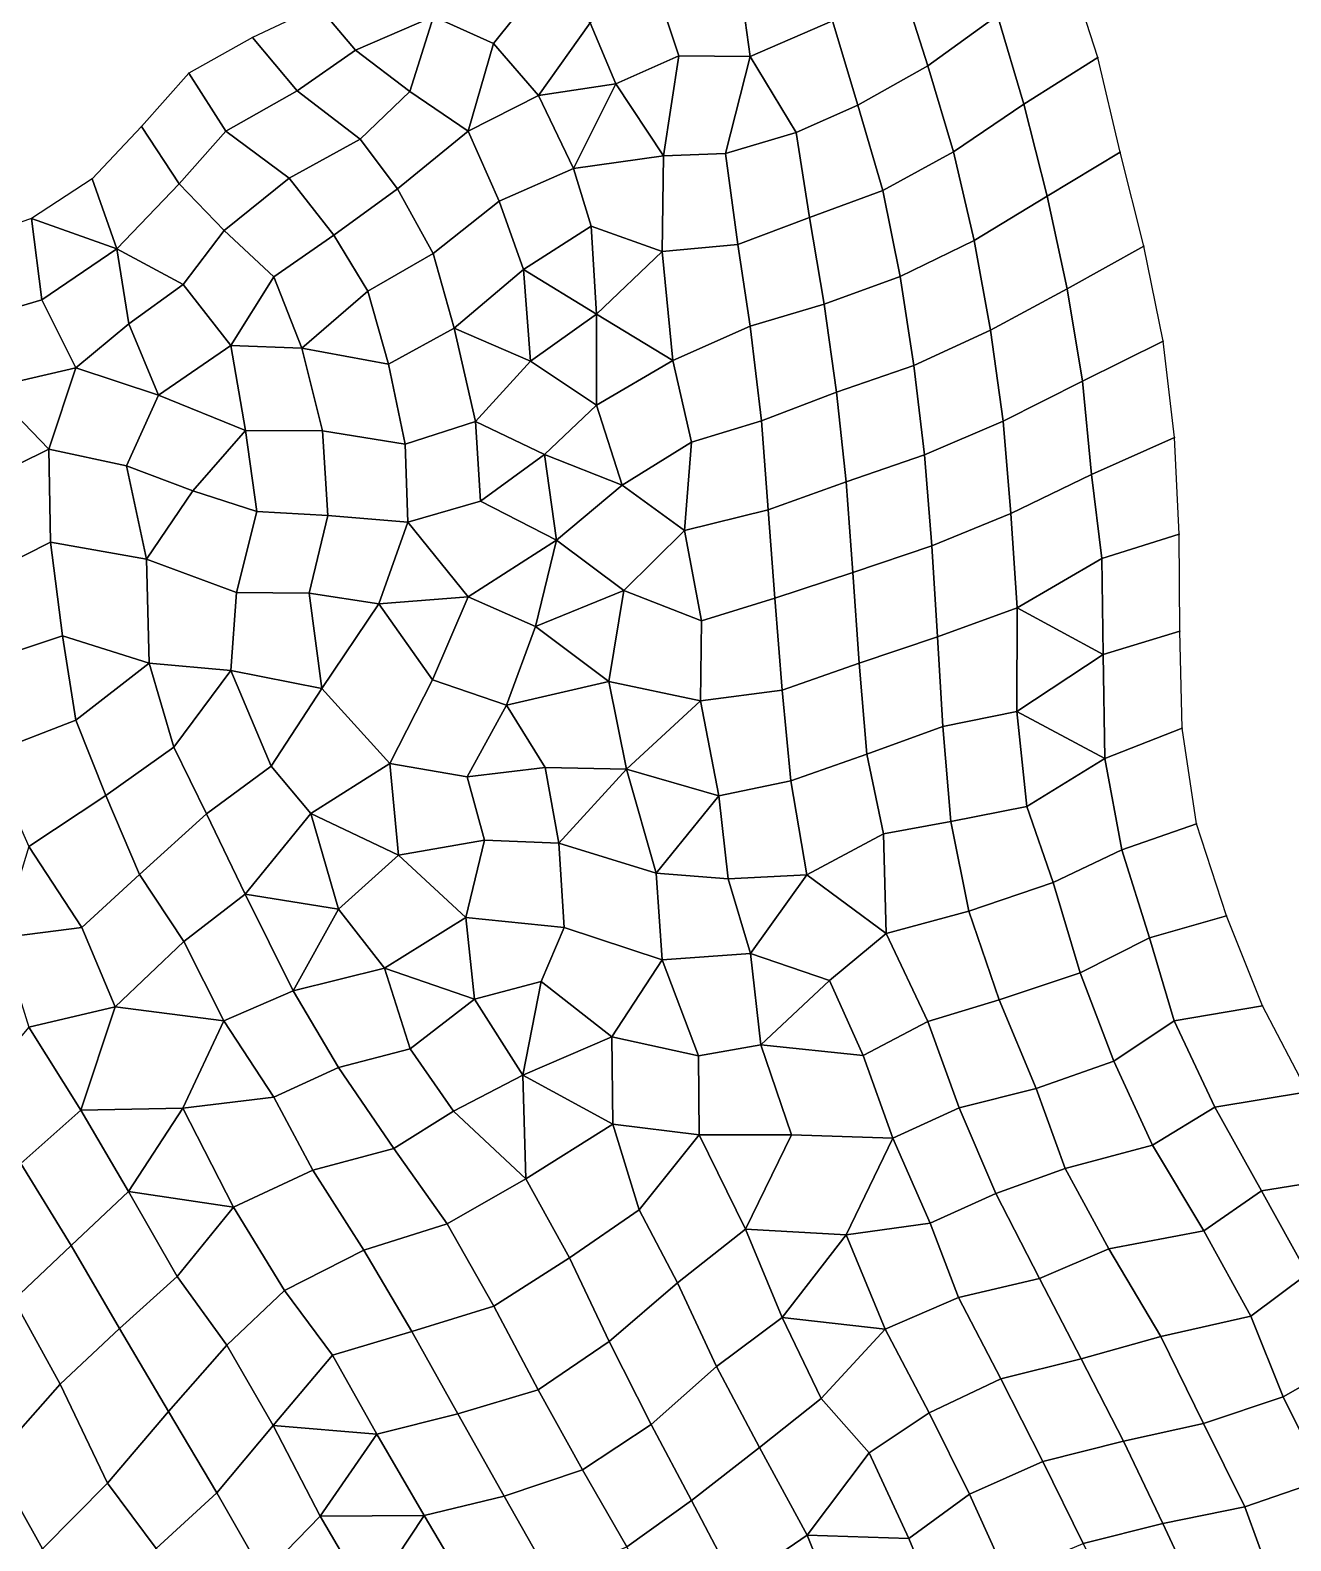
# Model space of a CAD drawing. Extents: x 380707 to 407438, y 6452841 to 6483357.
# Drawn here: x 389694 to 391251, y 6460444 to 6462308 of the extents above; entities that cross this region are included whole.
import ezdxf

# ---------------------------------------------------------------- set-up
doc = ezdxf.new("R2010")
doc.units = 0
for name, color, linetype in [('MESH_BOUND', 25, 'CONTINUOUS'), ('MESH_ELEMS', 18, 'CONTINUOUS'), ('MESH_NODES', 18, 'CONTINUOUS')]:
    doc.layers.add(name, color=color, linetype=linetype)

msp = doc.modelspace()

# ---------------------------------------------------------------- linework, layer by layer
at = {"layer": 'MESH_BOUND', "color": 25}
for points in [[(391012.266, 6462274.36, -0.736), (390975.648, 6462388.3, 0.624)], [(390050.029, 6462337.39, 1.977), (389968.559, 6462299.31, 0.95)], [(389968.559, 6462299.31, 0.95), (389890.152, 6462255.23, -0.743)], [(391040.049, 6462157.9, 0.668), (391012.266, 6462274.36, -0.736)], [(389890.152, 6462255.23, -0.743), (389831.51, 6462189.28, -0.476)], [(389831.51, 6462189.28, -0.476), (389770.575, 6462124.93, 2.908)], [(391069.027, 6462041.72, 1.828), (391040.049, 6462157.9, 0.668)], [(389770.575, 6462124.93, 2.908), (389695.659, 6462075.73, 2.086)], [(389695.659, 6462075.73, 2.086), (389610.525, 6462046.69, 0.976)], [(391092.981, 6461924.48, 1.687), (391069.027, 6462041.72, 1.828)], [(391107.063, 6461805.65, -0.382), (391092.981, 6461924.48, 1.687)], [(391112.619, 6461686.07, 0.559), (391107.063, 6461805.65, -0.382)], [(391113.458, 6461566.33, -0.46), (391112.619, 6461686.07, 0.559)], [(391116.439, 6461446.69, -0.698), (391113.458, 6461566.33, -0.46)], [(391134.374, 6461328.75, 0.245), (391116.439, 6461446.69, -0.698)], [(391171.399, 6461215.07, 0.852), (391134.374, 6461328.75, 0.245)], [(391215.744, 6461103.86, 0.212), (391171.399, 6461215.07, 0.852)], [(391271.408, 6460997.89, -0.188), (391215.744, 6461103.86, 0.212)]]:
    msp.add_polyline3d(points, dxfattribs=at)
at = {"layer": 'MESH_ELEMS', "color": 178}
for points in [[(390888.341, 6462326.58, -2.658), (390854.047, 6462435.18, -2.929), (390769.444, 6462367.42, -2.89), (390802.575, 6462264.35, -3.51)], [(390684.771, 6462319.86, -2.422), (390653.447, 6462415.87, -2.626), (390568.793, 6462379.68, -2.31), (390583.216, 6462275.61, -2.295)], [(390266.271, 6462291.94, -3.97), (390321.389, 6462360.83, -3.811), (390255.035, 6462398.08, -5.738), (390192.215, 6462325.14, -6.214)], [(390888.341, 6462326.58, -2.658), (390921.135, 6462216.87, -3.255), (391012.266, 6462274.36, -0.736), (390975.648, 6462388.3, 0.624)], [(390095.952, 6462283.63, -6.018), (390192.215, 6462325.14, -6.214), (390125.384, 6462385.48, 2.289), (390050.029, 6462337.39, 1.977)], [(390494.925, 6462276.52, -1.561), (390462.898, 6462373.32, -2.656), (390385.614, 6462317.15, -2.416), (390417.263, 6462242.07, -1.634)], [(390568.793, 6462379.68, -2.31), (390462.898, 6462373.32, -2.656), (390494.925, 6462276.52, -1.561), (390583.216, 6462275.61, -2.295)], [(390385.614, 6462317.15, -2.416), (390321.389, 6462360.83, -3.811), (390266.271, 6462291.94, -3.97), (390321.581, 6462227.65, -2.397)], [(390802.575, 6462264.35, -3.51), (390769.444, 6462367.42, -2.89), (390684.771, 6462319.86, -2.422), (390716.1, 6462215.82, -2.818)], [(390050.029, 6462337.39, 1.977), (389968.559, 6462299.31, 0.95), (390023.81, 6462233.35, -5.324), (390095.952, 6462283.63, -6.018)], [(390162.804, 6462232.65, -4.986), (390192.215, 6462325.14, -6.214), (390095.952, 6462283.63, -6.018), (390162.804, 6462232.65, -4.986)], [(390266.271, 6462291.94, -3.97), (390192.215, 6462325.14, -6.214), (390162.804, 6462232.65, -4.986), (390234.956, 6462183.63, -2.752)], [(390321.581, 6462227.65, -2.397), (390417.263, 6462242.07, -1.634), (390385.614, 6462317.15, -2.416), (390321.581, 6462227.65, -2.397)], [(390639.932, 6462181.94, -2.972), (390716.1, 6462215.82, -2.818), (390684.771, 6462319.86, -2.422), (390583.216, 6462275.61, -2.295)], [(390802.575, 6462264.35, -3.51), (390834.025, 6462157.96, -2.713), (390921.135, 6462216.87, -3.255), (390888.341, 6462326.58, -2.658)], [(389935.699, 6462183.58, -4.737), (390023.81, 6462233.35, -5.324), (389968.559, 6462299.31, 0.95), (389890.152, 6462255.23, -0.743)], [(390095.952, 6462283.63, -6.018), (390023.81, 6462233.35, -5.324), (390101.704, 6462173.57, -4.994), (390162.804, 6462232.65, -4.986)], [(390266.271, 6462291.94, -3.97), (390234.956, 6462183.63, -2.752), (390321.581, 6462227.65, -2.397), (390266.271, 6462291.94, -3.97)], [(390494.925, 6462276.52, -1.561), (390417.263, 6462242.07, -1.634), (390476.01, 6462153.29, -1.592), (390494.925, 6462276.52, -1.561)], [(390552.74, 6462156.18, -2.322), (390583.216, 6462275.61, -2.295), (390494.925, 6462276.52, -1.561), (390476.01, 6462153.29, -1.592)], [(390552.74, 6462156.18, -2.322), (390639.932, 6462181.94, -2.972), (390583.216, 6462275.61, -2.295), (390552.74, 6462156.18, -2.322)], [(390834.025, 6462157.96, -2.713), (390802.575, 6462264.35, -3.51), (390716.1, 6462215.82, -2.818), (390746.731, 6462110.49, -2.883)], [(391040.049, 6462157.9, 0.668), (391012.266, 6462274.36, -0.736), (390921.135, 6462216.87, -3.255), (390949.727, 6462103.45, -3.365)], [(389935.699, 6462183.58, -4.737), (389890.152, 6462255.23, -0.743), (389831.51, 6462189.28, -0.476), (389878.281, 6462118.8, -5.443)], [(390365.037, 6462137.58, -1.295), (390417.263, 6462242.07, -1.634), (390321.581, 6462227.65, -2.397), (390365.037, 6462137.58, -1.295)], [(390476.01, 6462153.29, -1.592), (390417.263, 6462242.07, -1.634), (390365.037, 6462137.58, -1.295), (390476.01, 6462153.29, -1.592)], [(390023.81, 6462233.35, -5.324), (389935.699, 6462183.58, -4.737), (390013.738, 6462125.6, -5.151), (390101.704, 6462173.57, -4.994)], [(390162.804, 6462232.65, -4.986), (390101.704, 6462173.57, -4.994), (390147.58, 6462112.25, -3.428), (390234.956, 6462183.63, -2.752)], [(390234.956, 6462183.63, -2.752), (390273.385, 6462097.13, -2.021), (390365.037, 6462137.58, -1.295), (390321.581, 6462227.65, -2.397)], [(390656.522, 6462077.13, -2.907), (390746.731, 6462110.49, -2.883), (390716.1, 6462215.82, -2.818), (390639.932, 6462181.94, -2.972)], [(390834.025, 6462157.96, -2.713), (390859.757, 6462048.64, -2.214), (390949.727, 6462103.45, -3.365), (390921.135, 6462216.87, -3.255)], [(389770.575, 6462124.93, 2.908), (389800.962, 6462038.56, -5.868), (389878.281, 6462118.8, -5.443), (389831.51, 6462189.28, -0.476)], [(389933.666, 6462060.95, -5.123), (390013.738, 6462125.6, -5.151), (389935.699, 6462183.58, -4.737), (389878.281, 6462118.8, -5.443)], [(390273.385, 6462097.13, -2.021), (390234.956, 6462183.63, -2.752), (390147.58, 6462112.25, -3.428), (390191.5, 6462032.76, -2.416)], [(390101.704, 6462173.57, -4.994), (390013.738, 6462125.6, -5.151), (390068.889, 6462055.21, -4.115), (390147.58, 6462112.25, -3.428)], [(390656.522, 6462077.13, -2.907), (390639.932, 6462181.94, -2.972), (390552.74, 6462156.18, -2.322), (390567.705, 6462043.66, -2.869)], [(390476.01, 6462153.29, -1.592), (390365.037, 6462137.58, -1.295), (390386.653, 6462066.17, -1.415), (390474.38, 6462034.91, -1.951)], [(390552.74, 6462156.18, -2.322), (390476.01, 6462153.29, -1.592), (390474.38, 6462034.91, -1.951), (390567.705, 6462043.66, -2.869)], [(390859.757, 6462048.64, -2.214), (390834.025, 6462157.96, -2.713), (390746.731, 6462110.49, -2.883), (390768.311, 6462004.04, -2.941)], [(391069.027, 6462041.72, 1.828), (391040.049, 6462157.9, 0.668), (390949.727, 6462103.45, -3.365), (390974.358, 6461989.22, -3.355)], [(390273.385, 6462097.13, -2.021), (390303.108, 6462012.71, -1.686), (390386.653, 6462066.17, -1.415), (390365.037, 6462137.58, -1.295)], [(389770.575, 6462124.93, 2.908), (389695.659, 6462075.73, 2.086), (389800.962, 6462038.56, -5.868), (389770.575, 6462124.93, 2.908)], [(389883.137, 6461994.24, -5.058), (389933.666, 6462060.95, -5.123), (389878.281, 6462118.8, -5.443), (389800.962, 6462038.56, -5.868)], [(390068.889, 6462055.21, -4.115), (390013.738, 6462125.6, -5.151), (389933.666, 6462060.95, -5.123), (389994.826, 6462004.01, -4.224)], [(390191.5, 6462032.76, -2.416), (390147.58, 6462112.25, -3.428), (390068.889, 6462055.21, -4.115), (390110.867, 6461985.97, -3.685)], [(390656.522, 6462077.13, -2.907), (390674.395, 6461970.01, -2.927), (390768.311, 6462004.04, -2.941), (390746.731, 6462110.49, -2.883)], [(390303.108, 6462012.71, -1.686), (390273.385, 6462097.13, -2.021), (390191.5, 6462032.76, -2.416), (390217.678, 6461940.42, -1.963)], [(390859.757, 6462048.64, -2.214), (390879.912, 6461938.02, -3.64), (390974.358, 6461989.22, -3.355), (390949.727, 6462103.45, -3.365)], [(389610.525, 6462046.69, 0.976), (389617.64, 6461948.67, -4.382), (389708.422, 6461975.64, -5.199), (389695.659, 6462075.73, 2.086)], [(389800.962, 6462038.56, -5.868), (389695.659, 6462075.73, 2.086), (389708.422, 6461975.64, -5.199), (389800.962, 6462038.56, -5.868)], [(390567.705, 6462043.66, -2.869), (390583.087, 6461942.96, -2.945), (390674.395, 6461970.01, -2.927), (390656.522, 6462077.13, -2.907)], [(389883.137, 6461994.24, -5.058), (389941.731, 6461919.03, -4.822), (389994.826, 6462004.01, -4.224), (389933.666, 6462060.95, -5.123)], [(389994.826, 6462004.01, -4.224), (390029.444, 6461915.85, -4.301), (390110.867, 6461985.97, -3.685), (390068.889, 6462055.21, -4.115)], [(390303.108, 6462012.71, -1.686), (390393.483, 6461957.79, -1.296), (390386.653, 6462066.17, -1.415), (390303.108, 6462012.71, -1.686)], [(390386.653, 6462066.17, -1.415), (390393.483, 6461957.79, -1.296), (390474.38, 6462034.91, -1.951), (390386.653, 6462066.17, -1.415)], [(389815.772, 6461945.83, -5.071), (389800.962, 6462038.56, -5.868), (389708.422, 6461975.64, -5.199), (389750.519, 6461891.69, -5.045)], [(389815.772, 6461945.83, -5.071), (389883.137, 6461994.24, -5.058), (389800.962, 6462038.56, -5.868), (389815.772, 6461945.83, -5.071)], [(390487.802, 6461900.76, -2.245), (390474.38, 6462034.91, -1.951), (390393.483, 6461957.79, -1.296), (390487.802, 6461900.76, -2.245)], [(390583.087, 6461942.96, -2.945), (390567.705, 6462043.66, -2.869), (390474.38, 6462034.91, -1.951), (390487.802, 6461900.76, -2.245)], [(390879.912, 6461938.02, -3.64), (390859.757, 6462048.64, -2.214), (390768.311, 6462004.04, -2.941), (390784.979, 6461894.52, -2.956)], [(391092.981, 6461924.48, 1.687), (391069.027, 6462041.72, 1.828), (390974.358, 6461989.22, -3.355), (390993.352, 6461875.06, -3.321)], [(390110.867, 6461985.97, -3.685), (390136.646, 6461895.96, -3.577), (390217.678, 6461940.42, -1.963), (390191.5, 6462032.76, -2.416)], [(389941.731, 6461919.03, -4.822), (390029.444, 6461915.85, -4.301), (389994.826, 6462004.01, -4.224), (389941.731, 6461919.03, -4.822)], [(390303.108, 6462012.71, -1.686), (390217.678, 6461940.42, -1.963), (390311.701, 6461899.92, -1.567), (390303.108, 6462012.71, -1.686)], [(390311.701, 6461899.92, -1.567), (390393.483, 6461957.79, -1.296), (390303.108, 6462012.71, -1.686), (390311.701, 6461899.92, -1.567)], [(390784.979, 6461894.52, -2.956), (390768.311, 6462004.04, -2.941), (390674.395, 6461970.01, -2.927), (390689.486, 6461861.5, -2.97)], [(389815.772, 6461945.83, -5.071), (389852.447, 6461857.95, -4.967), (389941.731, 6461919.03, -4.822), (389883.137, 6461994.24, -5.058)], [(390029.444, 6461915.85, -4.301), (390136.646, 6461895.96, -3.577), (390110.867, 6461985.97, -3.685), (390029.444, 6461915.85, -4.301)], [(390993.352, 6461875.06, -3.321), (390974.358, 6461989.22, -3.355), (390879.912, 6461938.02, -3.64), (390895.394, 6461825.55, -3.525)], [(389643.719, 6461866.76, -5.037), (389750.519, 6461891.69, -5.045), (389708.422, 6461975.64, -5.199), (389617.64, 6461948.67, -4.382)], [(390689.486, 6461861.5, -2.97), (390674.395, 6461970.01, -2.927), (390583.087, 6461942.96, -2.945), (390597.099, 6461826.16, -3.069)], [(389815.772, 6461945.83, -5.071), (389750.519, 6461891.69, -5.045), (389852.447, 6461857.95, -4.967), (389815.772, 6461945.83, -5.071)], [(390244, 6461825.1, -2.102), (390217.678, 6461940.42, -1.963), (390136.646, 6461895.96, -3.577), (390157.239, 6461797.24, -2.709)], [(390311.701, 6461899.92, -1.567), (390217.678, 6461940.42, -1.963), (390244, 6461825.1, -2.102), (390311.701, 6461899.92, -1.567)], [(390311.701, 6461899.92, -1.567), (390393.479, 6461845.28, -1.75), (390393.483, 6461957.79, -1.296), (390311.701, 6461899.92, -1.567)], [(390393.483, 6461957.79, -1.296), (390393.479, 6461845.28, -1.75), (390487.802, 6461900.76, -2.245), (390393.483, 6461957.79, -1.296)], [(390597.099, 6461826.16, -3.069), (390583.087, 6461942.96, -2.945), (390487.802, 6461900.76, -2.245), (390510.699, 6461799.9, -2.892)], [(390895.394, 6461825.55, -3.525), (390879.912, 6461938.02, -3.64), (390784.979, 6461894.52, -2.956), (390798.263, 6461784.07, -2.917)], [(391107.063, 6461805.65, -0.382), (391092.981, 6461924.48, 1.687), (390993.352, 6461875.06, -3.321), (391004.343, 6461759.94, -2.843)], [(389852.447, 6461857.95, -4.967), (389959.887, 6461814.14, -4.672), (389941.731, 6461919.03, -4.822), (389852.447, 6461857.95, -4.967)], [(390029.444, 6461915.85, -4.301), (389941.731, 6461919.03, -4.822), (389959.887, 6461814.14, -4.672), (390054.986, 6461813.85, -4.217)], [(390054.986, 6461813.85, -4.217), (390157.239, 6461797.24, -2.709), (390136.646, 6461895.96, -3.577), (390029.444, 6461915.85, -4.301)], [(389643.719, 6461866.76, -5.037), (389717, 6461791, -4.946), (389750.519, 6461891.69, -5.045), (389643.719, 6461866.76, -5.037)], [(389750.519, 6461891.69, -5.045), (389717, 6461791, -4.946), (389812.924, 6461770.61, -4.975), (389852.447, 6461857.95, -4.967)], [(390329.087, 6461784.67, -1.662), (390393.479, 6461845.28, -1.75), (390311.701, 6461899.92, -1.567), (390244, 6461825.1, -2.102)], [(390510.699, 6461799.9, -2.892), (390487.802, 6461900.76, -2.245), (390393.479, 6461845.28, -1.75), (390425.234, 6461746.72, -3.093)], [(390798.263, 6461784.07, -2.917), (390784.979, 6461894.52, -2.956), (390689.486, 6461861.5, -2.97), (390701.648, 6461750.75, -2.972)], [(389605.093, 6461735.92, -4.987), (389717, 6461791, -4.946), (389643.719, 6461866.76, -5.037), (389556.196, 6461831.13, -4.741)], [(390895.394, 6461825.55, -3.525), (390905.094, 6461711.57, -3.258), (391004.343, 6461759.94, -2.843), (390993.352, 6461875.06, -3.321)], [(389894.933, 6461739.56, -4.871), (389959.887, 6461814.14, -4.672), (389852.447, 6461857.95, -4.967), (389812.924, 6461770.61, -4.975)], [(390701.648, 6461750.75, -2.972), (390689.486, 6461861.5, -2.97), (390597.099, 6461826.16, -3.069), (390605.415, 6461716.09, -2.962)], [(390393.479, 6461845.28, -1.75), (390329.087, 6461784.67, -1.662), (390425.234, 6461746.72, -3.093), (390393.479, 6461845.28, -1.75)], [(389959.887, 6461814.14, -4.672), (389894.933, 6461739.56, -4.871), (389973.941, 6461714.34, -4.654), (389959.887, 6461814.14, -4.672)], [(390054.986, 6461813.85, -4.217), (389959.887, 6461814.14, -4.672), (389973.941, 6461714.34, -4.654), (390061.69, 6461709.27, -4.22)], [(390061.69, 6461709.27, -4.22), (390160.599, 6461701.05, -2.407), (390157.239, 6461797.24, -2.709), (390054.986, 6461813.85, -4.217)], [(390249.959, 6461727.09, -2.101), (390244, 6461825.1, -2.102), (390157.239, 6461797.24, -2.709), (390160.599, 6461701.05, -2.407)], [(390244, 6461825.1, -2.102), (390249.959, 6461727.09, -2.101), (390329.087, 6461784.67, -1.662), (390244, 6461825.1, -2.102)], [(390510.699, 6461799.9, -2.892), (390502.083, 6461690.63, -2.972), (390605.415, 6461716.09, -2.962), (390597.099, 6461826.16, -3.069)], [(390905.094, 6461711.57, -3.258), (390895.394, 6461825.55, -3.525), (390798.263, 6461784.07, -2.917), (390807.217, 6461671.76, -2.606)], [(389719.112, 6461676.16, -5.013), (389717, 6461791, -4.946), (389605.093, 6461735.92, -4.987), (389622.91, 6461627.78, -5.01)], [(389812.924, 6461770.61, -4.975), (389717, 6461791, -4.946), (389719.112, 6461676.16, -5.013), (389837.765, 6461655.36, -4.994)], [(390502.083, 6461690.63, -2.972), (390510.699, 6461799.9, -2.892), (390425.234, 6461746.72, -3.093), (390502.083, 6461690.63, -2.972)], [(391004.343, 6461759.94, -2.843), (391017.429, 6461656.35, -2.45), (391112.619, 6461686.07, 0.559), (391107.063, 6461805.65, -0.382)], [(390329.087, 6461784.67, -1.662), (390249.959, 6461727.09, -2.101), (390344.089, 6461678.77, -3.358), (390329.087, 6461784.67, -1.662)], [(390344.089, 6461678.77, -3.358), (390425.234, 6461746.72, -3.093), (390329.087, 6461784.67, -1.662), (390344.089, 6461678.77, -3.358)], [(390807.217, 6461671.76, -2.606), (390798.263, 6461784.07, -2.917), (390701.648, 6461750.75, -2.972), (390709.927, 6461639.07, -2.902)], [(389894.933, 6461739.56, -4.871), (389812.924, 6461770.61, -4.975), (389837.765, 6461655.36, -4.994), (389894.933, 6461739.56, -4.871)], [(390905.094, 6461711.57, -3.258), (390912.646, 6461595.36, -3.191), (391017.429, 6461656.35, -2.45), (391004.343, 6461759.94, -2.843)], [(389948.925, 6461614.26, -4.767), (389973.941, 6461714.34, -4.654), (389894.933, 6461739.56, -4.871), (389837.765, 6461655.36, -4.994)], [(390427.012, 6461616.69, -3.361), (390502.083, 6461690.63, -2.972), (390425.234, 6461746.72, -3.093), (390344.089, 6461678.77, -3.358)], [(390709.927, 6461639.07, -2.902), (390701.648, 6461750.75, -2.972), (390605.415, 6461716.09, -2.962), (390613.549, 6461607.29, -3.159)], [(390249.959, 6461727.09, -2.101), (390160.599, 6461701.05, -2.407), (390234.728, 6461608.67, -2.918), (390344.089, 6461678.77, -3.358)], [(390038.677, 6461613.19, -4.497), (390061.69, 6461709.27, -4.22), (389973.941, 6461714.34, -4.654), (389948.925, 6461614.26, -4.767)], [(390124.725, 6461600.2, -2.397), (390160.599, 6461701.05, -2.407), (390061.69, 6461709.27, -4.22), (390038.677, 6461613.19, -4.497)], [(390160.599, 6461701.05, -2.407), (390124.725, 6461600.2, -2.397), (390234.728, 6461608.67, -2.918), (390160.599, 6461701.05, -2.407)], [(390613.549, 6461607.29, -3.159), (390605.415, 6461716.09, -2.962), (390502.083, 6461690.63, -2.972), (390522.809, 6461579.36, -3.458)], [(390912.646, 6461595.36, -3.191), (390905.094, 6461711.57, -3.258), (390807.217, 6461671.76, -2.606), (390814.361, 6461559.37, -1.539)], [(390502.083, 6461690.63, -2.972), (390427.012, 6461616.69, -3.361), (390522.809, 6461579.36, -3.458), (390502.083, 6461690.63, -2.972)], [(391113.458, 6461566.33, -0.46), (391112.619, 6461686.07, 0.559), (391017.429, 6461656.35, -2.45), (391018.836, 6461537.84, -1.314)], [(389733.859, 6461560.71, -5.114), (389719.112, 6461676.16, -5.013), (389622.91, 6461627.78, -5.01), (389645.886, 6461531.4, -5.087)], [(389837.765, 6461655.36, -4.994), (389719.112, 6461676.16, -5.013), (389733.859, 6461560.71, -5.114), (389841.107, 6461527.08, -4.994)], [(390318.24, 6461572.32, -3.345), (390344.089, 6461678.77, -3.358), (390234.728, 6461608.67, -2.918), (390318.24, 6461572.32, -3.345)], [(390427.012, 6461616.69, -3.361), (390344.089, 6461678.77, -3.358), (390318.24, 6461572.32, -3.345), (390427.012, 6461616.69, -3.361)], [(390814.361, 6461559.37, -1.539), (390807.217, 6461671.76, -2.606), (390709.927, 6461639.07, -2.902), (390717.658, 6461527.16, -2.811)], [(389841.107, 6461527.08, -4.994), (389941.949, 6461517.95, -4.773), (389948.925, 6461614.26, -4.767), (389837.765, 6461655.36, -4.994)], [(390912.646, 6461595.36, -3.191), (391018.836, 6461537.84, -1.314), (391017.429, 6461656.35, -2.45), (390912.646, 6461595.36, -3.191)], [(390717.658, 6461527.16, -2.811), (390709.927, 6461639.07, -2.902), (390613.549, 6461607.29, -3.159), (390622.534, 6461493.82, -3.064)], [(390038.677, 6461613.19, -4.497), (389948.925, 6461614.26, -4.767), (389941.949, 6461517.95, -4.773), (390054.122, 6461495.63, -4.015)], [(390038.677, 6461613.19, -4.497), (390054.122, 6461495.63, -4.015), (390124.725, 6461600.2, -2.397), (390038.677, 6461613.19, -4.497)], [(390234.728, 6461608.67, -2.918), (390124.725, 6461600.2, -2.397), (390190.864, 6461506.29, -3.122), (390234.728, 6461608.67, -2.918)], [(390282.378, 6461475.19, -2.963), (390318.24, 6461572.32, -3.345), (390234.728, 6461608.67, -2.918), (390190.864, 6461506.29, -3.122)], [(390318.24, 6461572.32, -3.345), (390408.6, 6461504.36, -3.248), (390427.012, 6461616.69, -3.361), (390318.24, 6461572.32, -3.345)], [(390408.6, 6461504.36, -3.248), (390521.733, 6461480.38, -3.283), (390522.809, 6461579.36, -3.458), (390427.012, 6461616.69, -3.361)], [(390622.534, 6461493.82, -3.064), (390613.549, 6461607.29, -3.159), (390522.809, 6461579.36, -3.458), (390521.733, 6461480.38, -3.283)], [(390054.122, 6461495.63, -4.015), (390138.028, 6461403.12, -3.207), (390190.864, 6461506.29, -3.122), (390124.725, 6461600.2, -2.397)], [(390912.21, 6461467.54, -0.611), (390912.646, 6461595.36, -3.191), (390814.361, 6461559.37, -1.539), (390821.163, 6461448.9, -2.943)], [(391018.836, 6461537.84, -1.314), (390912.646, 6461595.36, -3.191), (390912.21, 6461467.54, -0.611), (391018.836, 6461537.84, -1.314)], [(390408.6, 6461504.36, -3.248), (390318.24, 6461572.32, -3.345), (390282.378, 6461475.19, -2.963), (390408.6, 6461504.36, -3.248)], [(389645.886, 6461531.4, -5.087), (389642.007, 6461414.75, -5.143), (389750.423, 6461456.66, -5.145), (389733.859, 6461560.71, -5.114)], [(389750.423, 6461456.66, -5.145), (389841.107, 6461527.08, -4.994), (389733.859, 6461560.71, -5.114), (389750.423, 6461456.66, -5.145)], [(390821.163, 6461448.9, -2.943), (390814.361, 6461559.37, -1.539), (390717.658, 6461527.16, -2.811), (390726.955, 6461414.62, -1.665)], [(391116.439, 6461446.69, -0.698), (391113.458, 6461566.33, -0.46), (391018.836, 6461537.84, -1.314), (391020.807, 6461409.25, -0.603)], [(391020.807, 6461409.25, -0.603), (391018.836, 6461537.84, -1.314), (390912.21, 6461467.54, -0.611), (391020.807, 6461409.25, -0.603)], [(389871.518, 6461423.32, -4.897), (389841.107, 6461527.08, -4.994), (389750.423, 6461456.66, -5.145), (389787.46, 6461363.79, -5.065)], [(389941.949, 6461517.95, -4.773), (389841.107, 6461527.08, -4.994), (389871.518, 6461423.32, -4.897), (389941.949, 6461517.95, -4.773)], [(389871.518, 6461423.32, -4.897), (389911.956, 6461341.08, -4.723), (389991.758, 6461399.67, -4.502), (389941.949, 6461517.95, -4.773)], [(389941.949, 6461517.95, -4.773), (389991.758, 6461399.67, -4.502), (390054.122, 6461495.63, -4.015), (389941.949, 6461517.95, -4.773)], [(390726.955, 6461414.62, -1.665), (390717.658, 6461527.16, -2.811), (390622.534, 6461493.82, -3.064), (390633.408, 6461381.58, -2.677)], [(389991.758, 6461399.67, -4.502), (390040.475, 6461341.41, -2.751), (390138.028, 6461403.12, -3.207), (390054.122, 6461495.63, -4.015)], [(390233.767, 6461386.59, -2.807), (390282.378, 6461475.19, -2.963), (390190.864, 6461506.29, -3.122), (390138.028, 6461403.12, -3.207)], [(390408.6, 6461504.36, -3.248), (390282.378, 6461475.19, -2.963), (390330.064, 6461398.22, -2.943), (390430.257, 6461396.03, -3.1)], [(390408.6, 6461504.36, -3.248), (390430.257, 6461396.03, -3.1), (390521.733, 6461480.38, -3.283), (390408.6, 6461504.36, -3.248)], [(390521.733, 6461480.38, -3.283), (390544.218, 6461363.41, -2.952), (390633.408, 6461381.58, -2.677), (390622.534, 6461493.82, -3.064)], [(390282.378, 6461475.19, -2.963), (390233.767, 6461386.59, -2.807), (390330.064, 6461398.22, -2.943), (390282.378, 6461475.19, -2.963)], [(390521.733, 6461480.38, -3.283), (390430.257, 6461396.03, -3.1), (390544.218, 6461363.41, -2.952), (390521.733, 6461480.38, -3.283)], [(389642.007, 6461414.75, -5.143), (389692.41, 6461300.87, -5.139), (389787.46, 6461363.79, -5.065), (389750.423, 6461456.66, -5.145)], [(390924.668, 6461350.07, -0.419), (390912.21, 6461467.54, -0.611), (390821.163, 6461448.9, -2.943), (390830.723, 6461331.47, -0.662)], [(391020.807, 6461409.25, -0.603), (390912.21, 6461467.54, -0.611), (390924.668, 6461350.07, -0.419), (391020.807, 6461409.25, -0.603)], [(390726.955, 6461414.62, -1.665), (390747.616, 6461316.25, -2.851), (390830.723, 6461331.47, -0.662), (390821.163, 6461448.9, -2.943)], [(391134.374, 6461328.75, 0.245), (391116.439, 6461446.69, -0.698), (391020.807, 6461409.25, -0.603), (391041.787, 6461296.54, -0.453)], [(389787.46, 6461363.79, -5.065), (389829.263, 6461266.25, -4.929), (389911.956, 6461341.08, -4.723), (389871.518, 6461423.32, -4.897)], [(389911.956, 6461341.08, -4.723), (389959.457, 6461241.75, -3.185), (390040.475, 6461341.41, -2.751), (389991.758, 6461399.67, -4.502)], [(390138.028, 6461403.12, -3.207), (390040.475, 6461341.41, -2.751), (390148.832, 6461289.96, -1.63), (390138.028, 6461403.12, -3.207)], [(390148.832, 6461289.96, -1.63), (390254.983, 6461308.69, -2.492), (390233.767, 6461386.59, -2.807), (390138.028, 6461403.12, -3.207)], [(390747.616, 6461316.25, -2.851), (390726.955, 6461414.62, -1.665), (390633.408, 6461381.58, -2.677), (390652.923, 6461265.74, -2.091)], [(391041.787, 6461296.54, -0.453), (391020.807, 6461409.25, -0.603), (390924.668, 6461350.07, -0.419), (390957.314, 6461256.15, -0.467)], [(390254.983, 6461308.69, -2.492), (390346.652, 6461304.7, -2.954), (390330.064, 6461398.22, -2.943), (390233.767, 6461386.59, -2.807)], [(390346.652, 6461304.7, -2.954), (390430.257, 6461396.03, -3.1), (390330.064, 6461398.22, -2.943), (390346.652, 6461304.7, -2.954)], [(390430.257, 6461396.03, -3.1), (390346.652, 6461304.7, -2.954), (390467.012, 6461267.86, -2.917), (390430.257, 6461396.03, -3.1)], [(390467.012, 6461267.86, -2.917), (390544.218, 6461363.41, -2.952), (390430.257, 6461396.03, -3.1), (390467.012, 6461267.86, -2.917)], [(390652.923, 6461265.74, -2.091), (390633.408, 6461381.58, -2.677), (390544.218, 6461363.41, -2.952), (390556.105, 6461260.71, -1.821)], [(389829.263, 6461266.25, -4.929), (389787.46, 6461363.79, -5.065), (389692.41, 6461300.87, -5.139), (389757.86, 6461200.6, -5.033)], [(390544.218, 6461363.41, -2.952), (390467.012, 6461267.86, -2.917), (390556.105, 6461260.71, -1.821), (390544.218, 6461363.41, -2.952)], [(390924.668, 6461350.07, -0.419), (390830.723, 6461331.47, -0.662), (390853.008, 6461220.86, -0.613), (390957.314, 6461256.15, -0.467)], [(389959.457, 6461241.75, -3.185), (389911.956, 6461341.08, -4.723), (389829.263, 6461266.25, -4.929), (389883.678, 6461183.56, -4.317)], [(389959.457, 6461241.75, -3.185), (390074.778, 6461223.16, -1.213), (390040.475, 6461341.41, -2.751), (389959.457, 6461241.75, -3.185)], [(390074.778, 6461223.16, -1.213), (390148.832, 6461289.96, -1.63), (390040.475, 6461341.41, -2.751), (390074.778, 6461223.16, -1.213)], [(390853.008, 6461220.86, -0.613), (390830.723, 6461331.47, -0.662), (390747.616, 6461316.25, -2.851), (390751.038, 6461193.23, -0.691)], [(391076.307, 6461188.1, -0.363), (391171.399, 6461215.07, 0.852), (391134.374, 6461328.75, 0.245), (391041.787, 6461296.54, -0.453)], [(390148.832, 6461289.96, -1.63), (390231.836, 6461213.13, -1.785), (390254.983, 6461308.69, -2.492), (390148.832, 6461289.96, -1.63)], [(390353.46, 6461200.56, -2.99), (390346.652, 6461304.7, -2.954), (390254.983, 6461308.69, -2.492), (390231.836, 6461213.13, -1.785)], [(390747.616, 6461316.25, -2.851), (390652.923, 6461265.74, -2.091), (390751.038, 6461193.23, -0.691), (390747.616, 6461316.25, -2.851)], [(389757.86, 6461200.6, -5.033), (389692.41, 6461300.87, -5.139), (389658.4, 6461188.13, -5.195), (389757.86, 6461200.6, -5.033)], [(390131.697, 6461150.45, -1.178), (390231.836, 6461213.13, -1.785), (390148.832, 6461289.96, -1.63), (390074.778, 6461223.16, -1.213)], [(390353.46, 6461200.56, -2.99), (390474.49, 6461160.84, -1.083), (390467.012, 6461267.86, -2.917), (390346.652, 6461304.7, -2.954)], [(391076.307, 6461188.1, -0.363), (391041.787, 6461296.54, -0.453), (390957.314, 6461256.15, -0.467), (390990.616, 6461144.86, -0.454)], [(389757.86, 6461200.6, -5.033), (389799.088, 6461102.71, -4.812), (389883.678, 6461183.56, -4.317), (389829.263, 6461266.25, -4.929)], [(390556.105, 6461260.71, -1.821), (390467.012, 6461267.86, -2.917), (390474.49, 6461160.84, -1.083), (390583.435, 6461168.57, -1.005)], [(390556.105, 6461260.71, -1.821), (390583.435, 6461168.57, -1.005), (390652.923, 6461265.74, -2.091), (390556.105, 6461260.71, -1.821)], [(390681.043, 6461135.31, -0.635), (390751.038, 6461193.23, -0.691), (390652.923, 6461265.74, -2.091), (390583.435, 6461168.57, -1.005)], [(390890.525, 6461111.3, -0.548), (390990.616, 6461144.86, -0.454), (390957.314, 6461256.15, -0.467), (390853.008, 6461220.86, -0.613)], [(390018.826, 6461122.49, -1.236), (389959.457, 6461241.75, -3.185), (389883.678, 6461183.56, -4.317), (389933.36, 6461085.37, -1.51)], [(390018.826, 6461122.49, -1.236), (390074.778, 6461223.16, -1.213), (389959.457, 6461241.75, -3.185), (390018.826, 6461122.49, -1.236)], [(390018.826, 6461122.49, -1.236), (390131.697, 6461150.45, -1.178), (390074.778, 6461223.16, -1.213), (390018.826, 6461122.49, -1.236)], [(390242.754, 6461112.21, -2.601), (390231.836, 6461213.13, -1.785), (390131.697, 6461150.45, -1.178), (390242.754, 6461112.21, -2.601)], [(390324.93, 6461133.98, -2.897), (390353.46, 6461200.56, -2.99), (390231.836, 6461213.13, -1.785), (390242.754, 6461112.21, -2.601)], [(390853.008, 6461220.86, -0.613), (390751.038, 6461193.23, -0.691), (390802.386, 6461084.54, -0.748), (390890.525, 6461111.3, -0.548)], [(391106.492, 6461085.65, -0.289), (391215.744, 6461103.86, 0.212), (391171.399, 6461215.07, 0.852), (391076.307, 6461188.1, -0.363)], [(389692.674, 6461077.57, -5.074), (389799.088, 6461102.71, -4.812), (389757.86, 6461200.6, -5.033), (389658.4, 6461188.13, -5.195)], [(390412.192, 6461065.7, -1.056), (390474.49, 6461160.84, -1.083), (390353.46, 6461200.56, -2.99), (390324.93, 6461133.98, -2.897)], [(389933.36, 6461085.37, -1.51), (389883.678, 6461183.56, -4.317), (389799.088, 6461102.71, -4.812), (389933.36, 6461085.37, -1.51)], [(390681.043, 6461135.31, -0.635), (390722.701, 6461042.77, -0.757), (390802.386, 6461084.54, -0.748), (390751.038, 6461193.23, -0.691)], [(390990.616, 6461144.86, -0.454), (391031.999, 6461035.64, -0.367), (391106.492, 6461085.65, -0.289), (391076.307, 6461188.1, -0.363)], [(390474.49, 6461160.84, -1.083), (390412.192, 6461065.7, -1.056), (390519.141, 6461042.47, -1.3), (390474.49, 6461160.84, -1.083)], [(390583.435, 6461168.57, -1.005), (390474.49, 6461160.84, -1.083), (390519.141, 6461042.47, -1.3), (390596.363, 6461055.78, -0.877)], [(390583.435, 6461168.57, -1.005), (390596.363, 6461055.78, -0.877), (390681.043, 6461135.31, -0.635), (390583.435, 6461168.57, -1.005)], [(390074.977, 6461028.11, -1.246), (390163.286, 6461050.79, -1.248), (390131.697, 6461150.45, -1.178), (390018.826, 6461122.49, -1.236)], [(390242.754, 6461112.21, -2.601), (390131.697, 6461150.45, -1.178), (390163.286, 6461050.79, -1.248), (390242.754, 6461112.21, -2.601)], [(390990.616, 6461144.86, -0.454), (390890.525, 6461111.3, -0.548), (390936.034, 6461002.04, -0.606), (391031.999, 6461035.64, -0.367)], [(390018.826, 6461122.49, -1.236), (389933.36, 6461085.37, -1.51), (389994.934, 6460991.23, -1.289), (390074.977, 6461028.11, -1.246)], [(390242.754, 6461112.21, -2.601), (390302.272, 6461018.56, -2.36), (390324.93, 6461133.98, -2.897), (390242.754, 6461112.21, -2.601)], [(390412.192, 6461065.7, -1.056), (390324.93, 6461133.98, -2.897), (390302.272, 6461018.56, -2.36), (390412.192, 6461065.7, -1.056)], [(390722.701, 6461042.77, -0.757), (390681.043, 6461135.31, -0.635), (390596.363, 6461055.78, -0.877), (390722.701, 6461042.77, -0.757)], [(389692.674, 6461077.57, -5.074), (389756.531, 6460975.42, -4.478), (389799.088, 6461102.71, -4.812), (389692.674, 6461077.57, -5.074)], [(389882.658, 6460977.58, -1.952), (389933.36, 6461085.37, -1.51), (389799.088, 6461102.71, -4.812), (389756.531, 6460975.42, -4.478)], [(390242.754, 6461112.21, -2.601), (390163.286, 6461050.79, -1.248), (390216.867, 6460974.17, -2.322), (390302.272, 6461018.56, -2.36)], [(390890.525, 6461111.3, -0.548), (390802.386, 6461084.54, -0.748), (390841.115, 6460978.28, -0.855), (390936.034, 6461002.04, -0.606)], [(391156.901, 6460979.15, -0.489), (391271.408, 6460997.89, -0.188), (391215.744, 6461103.86, 0.212), (391106.492, 6461085.65, -0.289)], [(389882.658, 6460977.58, -1.952), (389994.934, 6460991.23, -1.289), (389933.36, 6461085.37, -1.51), (389882.658, 6460977.58, -1.952)], [(390841.115, 6460978.28, -0.855), (390802.386, 6461084.54, -0.748), (390722.701, 6461042.77, -0.757), (390759.397, 6460940.81, -0.854)], [(391156.901, 6460979.15, -0.489), (391106.492, 6461085.65, -0.289), (391031.999, 6461035.64, -0.367), (391079.782, 6460932.11, -0.477)], [(389756.531, 6460975.42, -4.478), (389692.674, 6461077.57, -5.074), (389621.79, 6460993.64, -5.237), (389682.582, 6460909.3, -3.999)], [(390413.452, 6460958.12, -1.171), (390412.192, 6461065.7, -1.056), (390302.272, 6461018.56, -2.36), (390413.452, 6460958.12, -1.171)], [(390519.141, 6461042.47, -1.3), (390412.192, 6461065.7, -1.056), (390413.452, 6460958.12, -1.171), (390520.155, 6460944.97, -1.39)], [(390142.966, 6460927.88, -1.375), (390216.867, 6460974.17, -2.322), (390163.286, 6461050.79, -1.248), (390074.977, 6461028.11, -1.246)], [(390596.363, 6461055.78, -0.877), (390519.141, 6461042.47, -1.3), (390520.155, 6460944.97, -1.39), (390634.002, 6460944.69, -1.205)], [(390722.701, 6461042.77, -0.757), (390596.363, 6461055.78, -0.877), (390634.002, 6460944.69, -1.205), (390759.397, 6460940.81, -0.854)], [(390043.064, 6460901.09, -1.245), (390142.966, 6460927.88, -1.375), (390074.977, 6461028.11, -1.246), (389994.934, 6460991.23, -1.289)], [(391031.999, 6461035.64, -0.367), (390936.034, 6461002.04, -0.606), (390971.872, 6460903.45, -0.79), (391079.782, 6460932.11, -0.477)], [(390302.272, 6461018.56, -2.36), (390216.867, 6460974.17, -2.322), (390306.118, 6460890.43, -1.369), (390302.272, 6461018.56, -2.36)], [(390302.272, 6461018.56, -2.36), (390306.118, 6460890.43, -1.369), (390413.452, 6460958.12, -1.171), (390302.272, 6461018.56, -2.36)], [(389994.934, 6460991.23, -1.289), (389882.658, 6460977.58, -1.952), (389945.099, 6460855.35, -1.246), (390043.064, 6460901.09, -1.245)], [(390886.444, 6460872.34, -1.101), (390971.872, 6460903.45, -0.79), (390936.034, 6461002.04, -0.606), (390841.115, 6460978.28, -0.855)], [(391271.408, 6460997.89, -0.188), (391156.901, 6460979.15, -0.489), (391214.424, 6460875.69, -0.498), (391332.056, 6460894.66, -0.25)], [(389682.582, 6460909.3, -3.999), (389744.608, 6460808.12, -1.981), (389815.461, 6460875.08, -1.591), (389756.531, 6460975.42, -4.478)], [(389815.461, 6460875.08, -1.591), (389882.658, 6460977.58, -1.952), (389756.531, 6460975.42, -4.478), (389815.461, 6460875.08, -1.591)], [(389882.658, 6460977.58, -1.952), (389815.461, 6460875.08, -1.591), (389945.099, 6460855.35, -1.246), (389882.658, 6460977.58, -1.952)], [(390216.867, 6460974.17, -2.322), (390142.966, 6460927.88, -1.375), (390209.108, 6460834.86, -1.991), (390306.118, 6460890.43, -1.369)], [(390841.115, 6460978.28, -0.855), (390759.397, 6460940.81, -0.854), (390805.137, 6460835.96, -1.026), (390886.444, 6460872.34, -1.101)], [(391079.782, 6460932.11, -0.477), (391143.325, 6460826.14, -0.669), (391214.424, 6460875.69, -0.498), (391156.901, 6460979.15, -0.489)], [(390306.118, 6460890.43, -1.369), (390360.015, 6460793.03, -1.477), (390446.092, 6460852.26, -1.405), (390413.452, 6460958.12, -1.171)], [(390413.452, 6460958.12, -1.171), (390446.092, 6460852.26, -1.405), (390520.155, 6460944.97, -1.39), (390413.452, 6460958.12, -1.171)], [(390446.092, 6460852.26, -1.405), (390493.403, 6460762.27, -1.331), (390577.373, 6460828.41, -1.347), (390520.155, 6460944.97, -1.39)], [(390520.155, 6460944.97, -1.39), (390577.373, 6460828.41, -1.347), (390634.002, 6460944.69, -1.205), (390520.155, 6460944.97, -1.39)], [(390701.464, 6460821.36, -0.877), (390759.397, 6460940.81, -0.854), (390634.002, 6460944.69, -1.205), (390577.373, 6460828.41, -1.347)], [(390805.137, 6460835.96, -1.026), (390759.397, 6460940.81, -0.854), (390701.464, 6460821.36, -0.877), (390805.137, 6460835.96, -1.026)], [(390142.966, 6460927.88, -1.375), (390043.064, 6460901.09, -1.245), (390106.229, 6460802.31, -1.411), (390209.108, 6460834.86, -1.991)], [(391026.113, 6460804.3, -0.867), (391143.325, 6460826.14, -0.669), (391079.782, 6460932.11, -0.477), (390971.872, 6460903.45, -0.79)], [(389610.883, 6460825.83, -4.292), (389674.099, 6460741.22, -2.648), (389744.608, 6460808.12, -1.981), (389682.582, 6460909.3, -3.999)], [(390008.172, 6460752.53, -1.446), (390106.229, 6460802.31, -1.411), (390043.064, 6460901.09, -1.245), (389945.099, 6460855.35, -1.246)], [(390971.872, 6460903.45, -0.79), (390886.444, 6460872.34, -1.101), (390940.507, 6460767.66, -1.257), (391026.113, 6460804.3, -0.867)], [(390360.015, 6460793.03, -1.477), (390306.118, 6460890.43, -1.369), (390209.108, 6460834.86, -1.991), (390266.533, 6460733.55, -2.204)], [(391332.056, 6460894.66, -0.25), (391214.424, 6460875.69, -0.498), (391271.341, 6460773.27, -0.521), (391388.746, 6460789.23, -0.081)], [(389875.446, 6460769.97, -1.747), (389815.461, 6460875.08, -1.591), (389744.608, 6460808.12, -1.981), (389804.627, 6460705.87, -1.71)], [(389945.099, 6460855.35, -1.246), (389815.461, 6460875.08, -1.591), (389875.446, 6460769.97, -1.747), (389945.099, 6460855.35, -1.246)], [(390886.444, 6460872.34, -1.101), (390805.137, 6460835.96, -1.026), (390840.428, 6460744.13, -1.205), (390940.507, 6460767.66, -1.257)], [(391271.341, 6460773.27, -0.521), (391214.424, 6460875.69, -0.498), (391143.325, 6460826.14, -0.669), (391201.238, 6460721.07, -0.795)], [(389875.446, 6460769.97, -1.747), (389936.782, 6460685.31, -1.607), (390008.172, 6460752.53, -1.446), (389945.099, 6460855.35, -1.246)], [(390493.403, 6460762.27, -1.331), (390446.092, 6460852.26, -1.405), (390360.015, 6460793.03, -1.477), (390409.088, 6460689.6, -1.726)], [(390209.108, 6460834.86, -1.991), (390106.229, 6460802.31, -1.411), (390165.28, 6460702.02, -1.475), (390266.533, 6460733.55, -2.204)], [(390622.457, 6460719.44, -1.171), (390577.373, 6460828.41, -1.347), (390493.403, 6460762.27, -1.331), (390541.376, 6460659.02, -1.62)], [(390622.457, 6460719.44, -1.171), (390701.464, 6460821.36, -0.877), (390577.373, 6460828.41, -1.347), (390622.457, 6460719.44, -1.171)], [(390622.457, 6460719.44, -1.171), (390749.776, 6460704.8, -1.142), (390701.464, 6460821.36, -0.877), (390622.457, 6460719.44, -1.171)], [(390805.137, 6460835.96, -1.026), (390701.464, 6460821.36, -0.877), (390749.776, 6460704.8, -1.142), (390840.428, 6460744.13, -1.205)], [(391090.275, 6460695.87, -1.035), (391201.238, 6460721.07, -0.795), (391143.325, 6460826.14, -0.669), (391026.113, 6460804.3, -0.867)], [(389804.627, 6460705.87, -1.71), (389744.608, 6460808.12, -1.981), (389674.099, 6460741.22, -2.648), (389731.253, 6460636.97, -2.51)], [(391026.113, 6460804.3, -0.867), (390940.507, 6460767.66, -1.257), (390991.976, 6460668.19, -1.293), (391090.275, 6460695.87, -1.035)], [(390106.229, 6460802.31, -1.411), (390008.172, 6460752.53, -1.446), (390067.56, 6460672.74, -1.645), (390165.28, 6460702.02, -1.475)], [(390409.088, 6460689.6, -1.726), (390360.015, 6460793.03, -1.477), (390266.533, 6460733.55, -2.204), (390321.187, 6460630.06, -1.993)], [(389936.782, 6460685.31, -1.607), (389875.446, 6460769.97, -1.747), (389804.627, 6460705.87, -1.71), (389864.889, 6460603.17, -1.958)], [(390940.507, 6460767.66, -1.257), (390840.428, 6460744.13, -1.205), (390892.485, 6460643.51, -1.451), (390991.976, 6460668.19, -1.293)], [(391322.496, 6460668.06, -0.401), (391271.341, 6460773.27, -0.521), (391201.238, 6460721.07, -0.795), (391241.231, 6460621.34, -0.835)], [(390067.56, 6460672.74, -1.645), (390008.172, 6460752.53, -1.446), (389936.782, 6460685.31, -1.607), (389994.084, 6460585.97, -1.853)], [(390409.088, 6460689.6, -1.726), (390460.793, 6460587.33, -1.808), (390541.376, 6460659.02, -1.62), (390493.403, 6460762.27, -1.331)], [(389590.464, 6460656.48, -5.316), (389648.185, 6460543.26, -5.644), (389731.253, 6460636.97, -2.51), (389674.099, 6460741.22, -2.648)], [(390266.533, 6460733.55, -2.204), (390165.28, 6460702.02, -1.475), (390222.047, 6460600.46, -2.171), (390321.187, 6460630.06, -1.993)], [(390803.92, 6460601.76, -1.541), (390892.485, 6460643.51, -1.451), (390840.428, 6460744.13, -1.205), (390749.776, 6460704.8, -1.142)], [(390541.376, 6460659.02, -1.62), (390594.807, 6460558.74, -1.319), (390670.728, 6460619.33, -1.402), (390622.457, 6460719.44, -1.171)], [(390622.457, 6460719.44, -1.171), (390670.728, 6460619.33, -1.402), (390749.776, 6460704.8, -1.142), (390622.457, 6460719.44, -1.171)], [(391142.921, 6460588.43, -0.99), (391241.231, 6460621.34, -0.835), (391201.238, 6460721.07, -0.795), (391090.275, 6460695.87, -1.035)], [(389731.253, 6460636.97, -2.51), (389789.506, 6460514.84, -3.395), (389864.889, 6460603.17, -1.958), (389804.627, 6460705.87, -1.71)], [(390122.179, 6460575.48, -1.747), (390222.047, 6460600.46, -2.171), (390165.28, 6460702.02, -1.475), (390067.56, 6460672.74, -1.645)], [(390670.728, 6460619.33, -1.402), (390730.216, 6460552.37, -1.45), (390803.92, 6460601.76, -1.541), (390749.776, 6460704.8, -1.142)], [(391090.275, 6460695.87, -1.035), (390991.976, 6460668.19, -1.293), (391043.936, 6460566.71, -2.422), (391142.921, 6460588.43, -0.99)], [(389994.084, 6460585.97, -1.853), (389936.782, 6460685.31, -1.607), (389864.889, 6460603.17, -1.958), (389924.623, 6460503.16, -2.228)], [(390067.56, 6460672.74, -1.645), (389994.084, 6460585.97, -1.853), (390122.179, 6460575.48, -1.747), (390067.56, 6460672.74, -1.645)], [(390321.187, 6460630.06, -1.993), (390375.897, 6460531.29, -2.495), (390460.793, 6460587.33, -1.808), (390409.088, 6460689.6, -1.726)], [(390460.793, 6460587.33, -1.808), (390510.663, 6460493.62, -1.621), (390594.807, 6460558.74, -1.319), (390541.376, 6460659.02, -1.62)], [(390991.976, 6460668.19, -1.293), (390892.485, 6460643.51, -1.451), (390944.43, 6460541.44, -1.287), (391043.936, 6460566.71, -2.422)], [(391371.811, 6460560.46, -0.453), (391322.496, 6460668.06, -0.401), (391241.231, 6460621.34, -0.835), (391291.629, 6460519.42, -0.988)], [(389648.185, 6460543.26, -5.644), (389709.186, 6460433.72, -6.053), (389789.506, 6460514.84, -3.395), (389731.253, 6460636.97, -2.51)], [(390854.032, 6460501.33, -1.577), (390944.43, 6460541.44, -1.287), (390892.485, 6460643.51, -1.451), (390803.92, 6460601.76, -1.541)], [(390279.299, 6460498.68, -2.369), (390375.897, 6460531.29, -2.495), (390321.187, 6460630.06, -1.993), (390222.047, 6460600.46, -2.171)], [(390594.807, 6460558.74, -1.319), (390653.554, 6460450.69, -1.627), (390730.216, 6460552.37, -1.45), (390670.728, 6460619.33, -1.402)], [(391193.804, 6460485.53, -1.482), (391291.629, 6460519.42, -0.988), (391241.231, 6460621.34, -0.835), (391142.921, 6460588.43, -0.99)], [(389924.623, 6460503.16, -2.228), (389864.889, 6460603.17, -1.958), (389789.506, 6460514.84, -3.395), (389849.834, 6460434.23, -3.508)], [(390180.591, 6460474.88, -2.299), (390279.299, 6460498.68, -2.369), (390222.047, 6460600.46, -2.171), (390122.179, 6460575.48, -1.747)], [(390854.032, 6460501.33, -1.577), (390803.92, 6460601.76, -1.541), (390730.216, 6460552.37, -1.45), (390779.123, 6460446.62, -1.769)], [(390052, 6460474.31, -2.347), (389994.084, 6460585.97, -1.853), (389924.623, 6460503.16, -2.228), (389982.081, 6460401.97, -3.959)], [(390122.179, 6460575.48, -1.747), (389994.084, 6460585.97, -1.853), (390052, 6460474.31, -2.347), (390122.179, 6460575.48, -1.747)], [(390510.663, 6460493.62, -1.621), (390460.793, 6460587.33, -1.808), (390375.897, 6460531.29, -2.495), (390430.987, 6460436.37, -2.033)], [(391142.921, 6460588.43, -0.99), (391043.936, 6460566.71, -2.422), (391092.742, 6460465.02, -2.579), (391193.804, 6460485.53, -1.482)], [(390052, 6460474.31, -2.347), (390180.591, 6460474.88, -2.299), (390122.179, 6460575.48, -1.747), (390052, 6460474.31, -2.347)], [(390994.067, 6460440.26, -1.369), (391092.742, 6460465.02, -2.579), (391043.936, 6460566.71, -2.422), (390944.43, 6460541.44, -1.287)], [(389605.23, 6460408.57, -6.708), (389709.186, 6460433.72, -6.053), (389648.185, 6460543.26, -5.644), (389548.127, 6460519.46, -6.672)], [(390565.093, 6460390.29, -1.718), (390653.554, 6460450.69, -1.627), (390594.807, 6460558.74, -1.319), (390510.663, 6460493.62, -1.621)], [(390653.554, 6460450.69, -1.627), (390779.123, 6460446.62, -1.769), (390730.216, 6460552.37, -1.45), (390653.554, 6460450.69, -1.627)], [(390375.897, 6460531.29, -2.495), (390279.299, 6460498.68, -2.369), (390336.816, 6460397.28, -2.758), (390430.987, 6460436.37, -2.033)], [(390944.43, 6460541.44, -1.287), (390854.032, 6460501.33, -1.577), (390899.542, 6460400.34, -1.832), (390994.067, 6460440.26, -1.369)], [(389709.186, 6460433.72, -6.053), (389788.013, 6460340.67, -6.293), (389849.834, 6460434.23, -3.508), (389789.506, 6460514.84, -3.395)], [(391291.629, 6460519.42, -0.988), (391193.804, 6460485.53, -1.482), (391229.106, 6460388.78, -3.295), (391340.288, 6460414.03, -1.245)], [(389982.081, 6460401.97, -3.959), (389924.623, 6460503.16, -2.228), (389849.834, 6460434.23, -3.508), (389912.185, 6460329.16, -5.927)], [(390240.059, 6460374.26, -2.515), (390336.816, 6460397.28, -2.758), (390279.299, 6460498.68, -2.369), (390180.591, 6460474.88, -2.299)], [(390565.093, 6460390.29, -1.718), (390510.663, 6460493.62, -1.621), (390430.987, 6460436.37, -2.033), (390476.603, 6460334.76, -2.089)], [(390899.542, 6460400.34, -1.832), (390854.032, 6460501.33, -1.577), (390779.123, 6460446.62, -1.769), (390820.07, 6460347.31, -3.013)], [(390112.399, 6460371.68, -2.935), (390052, 6460474.31, -2.347), (389982.081, 6460401.97, -3.959), (390041.761, 6460313.49, -4.768)], [(390052, 6460474.31, -2.347), (390112.399, 6460371.68, -2.935), (390180.591, 6460474.88, -2.299), (390052, 6460474.31, -2.347)], [(390180.591, 6460474.88, -2.299), (390112.399, 6460371.68, -2.935), (390240.059, 6460374.26, -2.515), (390180.591, 6460474.88, -2.299)], [(391193.804, 6460485.53, -1.482), (391092.742, 6460465.02, -2.579), (391141.499, 6460360.16, -3.37), (391229.106, 6460388.78, -3.295)], [(390702.909, 6460328.29, -2.386), (390653.554, 6460450.69, -1.627), (390565.093, 6460390.29, -1.718), (390607.361, 6460305.78, -1.919)], [(390702.909, 6460328.29, -2.386), (390820.07, 6460347.31, -3.013), (390779.123, 6460446.62, -1.769), (390653.554, 6460450.69, -1.627)], [(391092.742, 6460465.02, -2.579), (390994.067, 6460440.26, -1.369), (391041.145, 6460341.44, -2.628), (391141.499, 6460360.16, -3.37)]]:
    msp.add_3dface(points, dxfattribs=at)
at = {"layer": 'MESH_NODES', "color": 18}
for p in [(389968.559, 6462299.31, 0.95), (390095.952, 6462283.63, -6.018), (390266.271, 6462291.94, -3.97), (390494.925, 6462276.52, -1.561), (390583.216, 6462275.61, -2.295), (390802.575, 6462264.35, -3.51), (391012.266, 6462274.36, -0.736), (389890.152, 6462255.23, -0.743), (390417.263, 6462242.07, -1.634), (390023.81, 6462233.35, -5.324), (390162.804, 6462232.65, -4.986), (390321.581, 6462227.65, -2.397), (390716.1, 6462215.82, -2.818), (390921.135, 6462216.87, -3.255), (389831.51, 6462189.28, -0.476), (389935.699, 6462183.58, -4.737), (390234.956, 6462183.63, -2.752), (390101.704, 6462173.57, -4.994), (390639.932, 6462181.94, -2.972), (390476.01, 6462153.29, -1.592), (390552.74, 6462156.18, -2.322), (390834.025, 6462157.96, -2.713), (391040.049, 6462157.9, 0.668), (390365.037, 6462137.58, -1.295), (389770.575, 6462124.93, 2.908), (389878.281, 6462118.8, -5.443), (390013.738, 6462125.6, -5.151), (390147.58, 6462112.25, -3.428), (390746.731, 6462110.49, -2.883), (390273.385, 6462097.13, -2.021), (390949.727, 6462103.45, -3.365), (389695.659, 6462075.73, 2.086), (390656.522, 6462077.13, -2.907), (389933.666, 6462060.95, -5.123), (390068.889, 6462055.21, -4.115), (390386.653, 6462066.17, -1.415), (389800.962, 6462038.56, -5.868), (390474.38, 6462034.91, -1.951), (390567.705, 6462043.66, -2.869), (390859.757, 6462048.64, -2.214), (391069.027, 6462041.72, 1.828), (390191.5, 6462032.76, -2.416), (389994.826, 6462004.01, -4.224), (390303.108, 6462012.71, -1.686), (390768.311, 6462004.04, -2.941), (389883.137, 6461994.24, -5.058), (390110.867, 6461985.97, -3.685), (390974.358, 6461989.22, -3.355), (389708.422, 6461975.64, -5.199), (390674.395, 6461970.01, -2.927), (389815.772, 6461945.83, -5.071), (390217.678, 6461940.42, -1.963), (390393.483, 6461957.79, -1.296), (390583.087, 6461942.96, -2.945), (390879.912, 6461938.02, -3.64), (391092.981, 6461924.48, 1.687), (389941.731, 6461919.03, -4.822), (390029.444, 6461915.85, -4.301), (389750.519, 6461891.69, -5.045), (390136.646, 6461895.96, -3.577), (390311.701, 6461899.92, -1.567), (390487.802, 6461900.76, -2.245), (390784.979, 6461894.52, -2.956), (390993.352, 6461875.06, -3.321), (389852.447, 6461857.95, -4.967), (390689.486, 6461861.5, -2.97), (390393.479, 6461845.28, -1.75), (389959.887, 6461814.14, -4.672), (390054.986, 6461813.85, -4.217), (390244, 6461825.1, -2.102), (390597.099, 6461826.16, -3.069), (390895.394, 6461825.55, -3.525), (389717, 6461791, -4.946), (390157.239, 6461797.24, -2.709), (390510.699, 6461799.9, -2.892), (391107.063, 6461805.65, -0.382), (390329.087, 6461784.67, -1.662), (390798.263, 6461784.07, -2.917), (389812.924, 6461770.61, -4.975), (391004.343, 6461759.94, -2.843), (389894.933, 6461739.56, -4.871), (390425.234, 6461746.72, -3.093), (390701.648, 6461750.75, -2.972), (390249.959, 6461727.09, -2.101), (389973.941, 6461714.34, -4.654), (390061.69, 6461709.27, -4.22), (390160.599, 6461701.05, -2.407), (390605.415, 6461716.09, -2.962), (390905.094, 6461711.57, -3.258), (390502.083, 6461690.63, -2.972), (391112.619, 6461686.07, 0.559), (389719.112, 6461676.16, -5.013), (390344.089, 6461678.77, -3.358), (390807.217, 6461671.76, -2.606), (389837.765, 6461655.36, -4.994), (391017.429, 6461656.35, -2.45), (390709.927, 6461639.07, -2.902), (389948.925, 6461614.26, -4.767), (390038.677, 6461613.19, -4.497), (390234.728, 6461608.67, -2.918), (390427.012, 6461616.69, -3.361), (390613.549, 6461607.29, -3.159), (390124.725, 6461600.2, -2.397), (390912.646, 6461595.36, -3.191), (390318.24, 6461572.32, -3.345), (390522.809, 6461579.36, -3.458), (389733.859, 6461560.71, -5.114), (390814.361, 6461559.37, -1.539), (391113.458, 6461566.33, -0.46), (391018.836, 6461537.84, -1.314), (389841.107, 6461527.08, -4.994), (389941.949, 6461517.95, -4.773), (390717.658, 6461527.16, -2.811), (390054.122, 6461495.63, -4.015), (390190.864, 6461506.29, -3.122), (390408.6, 6461504.36, -3.248), (390622.534, 6461493.82, -3.064), (390282.378, 6461475.19, -2.963), (390521.733, 6461480.38, -3.283), (389750.423, 6461456.66, -5.145), (390912.21, 6461467.54, -0.611), (390821.163, 6461448.9, -2.943), (391116.439, 6461446.69, -0.698), (389871.518, 6461423.32, -4.897), (389991.758, 6461399.67, -4.502), (390138.028, 6461403.12, -3.207), (390726.955, 6461414.62, -1.665), (391020.807, 6461409.25, -0.603), (390233.767, 6461386.59, -2.807), (390330.064, 6461398.22, -2.943), (390430.257, 6461396.03, -3.1), (390633.408, 6461381.58, -2.677), (389787.46, 6461363.79, -5.065), (390544.218, 6461363.41, -2.952), (390924.668, 6461350.07, -0.419), (389911.956, 6461341.08, -4.723), (390040.475, 6461341.41, -2.751), (390830.723, 6461331.47, -0.662), (391134.374, 6461328.75, 0.245), (390254.983, 6461308.69, -2.492), (390747.616, 6461316.25, -2.851), (390148.832, 6461289.96, -1.63), (390346.652, 6461304.7, -2.954), (391041.787, 6461296.54, -0.453), (389829.263, 6461266.25, -4.929), (390467.012, 6461267.86, -2.917), (390556.105, 6461260.71, -1.821), (390652.923, 6461265.74, -2.091), (390957.314, 6461256.15, -0.467), (389959.457, 6461241.75, -3.185), (390074.778, 6461223.16, -1.213), (390231.836, 6461213.13, -1.785), (390853.008, 6461220.86, -0.613), (391171.399, 6461215.07, 0.852), (389757.86, 6461200.6, -5.033), (390353.46, 6461200.56, -2.99), (389883.678, 6461183.56, -4.317), (390751.038, 6461193.23, -0.691), (391076.307, 6461188.1, -0.363), (390474.49, 6461160.84, -1.083), (390583.435, 6461168.57, -1.005), (390131.697, 6461150.45, -1.178), (390990.616, 6461144.86, -0.454), (390018.826, 6461122.49, -1.236), (390324.93, 6461133.98, -2.897), (390681.043, 6461135.31, -0.635), (389799.088, 6461102.71, -4.812), (390242.754, 6461112.21, -2.601), (390890.525, 6461111.3, -0.548), (391215.744, 6461103.86, 0.212), (389933.36, 6461085.37, -1.51), (390802.386, 6461084.54, -0.748), (391106.492, 6461085.65, -0.289), (390412.192, 6461065.7, -1.056), (390163.286, 6461050.79, -1.248), (390596.363, 6461055.78, -0.877), (390074.977, 6461028.11, -1.246), (390519.141, 6461042.47, -1.3), (390722.701, 6461042.77, -0.757), (391031.999, 6461035.64, -0.367), (390302.272, 6461018.56, -2.36), (389994.934, 6460991.23, -1.289), (390936.034, 6461002.04, -0.606), (389756.531, 6460975.42, -4.478), (389882.658, 6460977.58, -1.952), (390216.867, 6460974.17, -2.322), (390841.115, 6460978.28, -0.855), (391156.901, 6460979.15, -0.489), (390413.452, 6460958.12, -1.171), (390520.155, 6460944.97, -1.39), (390634.002, 6460944.69, -1.205), (390759.397, 6460940.81, -0.854), (390142.966, 6460927.88, -1.375), (391079.782, 6460932.11, -0.477), (390043.064, 6460901.09, -1.245), (390971.872, 6460903.45, -0.79), (390306.118, 6460890.43, -1.369), (389815.461, 6460875.08, -1.591), (390886.444, 6460872.34, -1.101), (391214.424, 6460875.69, -0.498), (389945.099, 6460855.35, -1.246), (390446.092, 6460852.26, -1.405), (390209.108, 6460834.86, -1.991), (390577.373, 6460828.41, -1.347), (390701.464, 6460821.36, -0.877), (390805.137, 6460835.96, -1.026), (391143.325, 6460826.14, -0.669), (389744.608, 6460808.12, -1.981), (391026.113, 6460804.3, -0.867), (390106.229, 6460802.31, -1.411), (390360.015, 6460793.03, -1.477), (389875.446, 6460769.97, -1.747), (390940.507, 6460767.66, -1.257), (390008.172, 6460752.53, -1.446), (390493.403, 6460762.27, -1.331), (390266.533, 6460733.55, -2.204), (390840.428, 6460744.13, -1.205), (390622.457, 6460719.44, -1.171), (391201.238, 6460721.07, -0.795), (389804.627, 6460705.87, -1.71), (390165.28, 6460702.02, -1.475), (390749.776, 6460704.8, -1.142), (391090.275, 6460695.87, -1.035), (389936.782, 6460685.31, -1.607), (390067.56, 6460672.74, -1.645), (390409.088, 6460689.6, -1.726), (390541.376, 6460659.02, -1.62), (390991.976, 6460668.19, -1.293), (389731.253, 6460636.97, -2.51), (390892.485, 6460643.51, -1.451), (390321.187, 6460630.06, -1.993), (390670.728, 6460619.33, -1.402), (391241.231, 6460621.34, -0.835), (389864.889, 6460603.17, -1.958), (390222.047, 6460600.46, -2.171), (390803.92, 6460601.76, -1.541), (389994.084, 6460585.97, -1.853), (390460.793, 6460587.33, -1.808), (391142.921, 6460588.43, -0.99), (390122.179, 6460575.48, -1.747), (391043.936, 6460566.71, -2.422), (390594.807, 6460558.74, -1.319), (390730.216, 6460552.37, -1.45), (390375.897, 6460531.29, -2.495), (390944.43, 6460541.44, -1.287), (389789.506, 6460514.84, -3.395), (389924.623, 6460503.16, -2.228), (390279.299, 6460498.68, -2.369), (390510.663, 6460493.62, -1.621), (390854.032, 6460501.33, -1.577), (390052, 6460474.31, -2.347), (390180.591, 6460474.88, -2.299), (391193.804, 6460485.53, -1.482), (390653.554, 6460450.69, -1.627), (391092.742, 6460465.02, -2.579), (390779.123, 6460446.62, -1.769)]:
    msp.add_point(p, dxfattribs=at)

doc.saveas('drawing.dxf')
